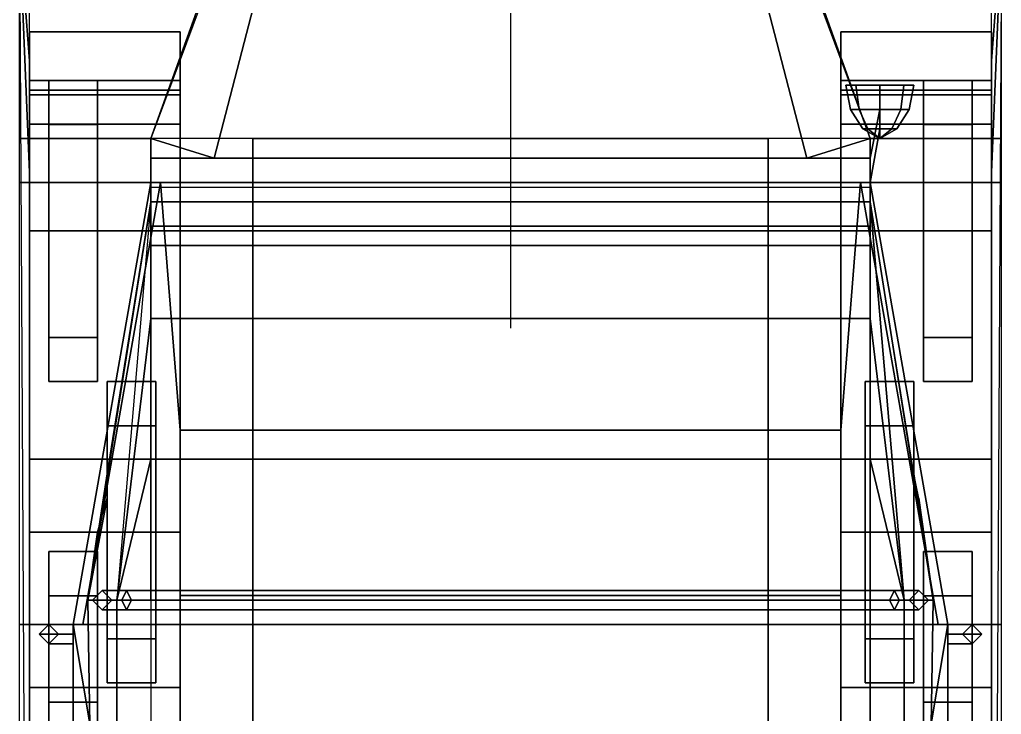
# Model space of a CAD drawing. Header units: millimetres. Extents: x -1 to 3, y -3 to 11.3.
# Drawn here: x -1.01 to 1.01, y -0.155 to 1.275 of the extents above; entities that cross this region are included whole.
import ezdxf

# ---------------------------------------------------------------- set-up
doc = ezdxf.new("R2010")
doc.units = ezdxf.units.MM
for name, color, linetype in [('drawing', 9, 'Continuous'), ('mudguards', 6, 'Continuous'), ('mudguards2', 6, 'Continuous'), ('tent', 3, 'Continuous'), ('tracks', 3, 'Continuous'), ('wheels', 2, 'Continuous'), ('wheels_inner', 2, 'Continuous')]:
    doc.layers.add(name, color=color, linetype=linetype)

msp = doc.modelspace()

# ---------------------------------------------------------------- linework, layer by layer
for points in [[(-0.38, 2.03, 0.71), (-0.74, 1.03, 0.34), (-0.74, 1.03, 1.38), (-0.38, 2.03, 1.38)], [(0.38, 2.03, 0.71), (0.74, 1.03, 0.34), (-0.74, 1.03, 0.34), (-0.38, 2.03, 0.71)], [(-0.38, 2.03, 1.38), (-0.74, 1.03, 1.38), (-0.61, 0.99, 1.5), (-0.34, 2.03, 1.44)], [(-0.34, 2.03, 1.44), (-0.61, 0.99, 1.5), (0.61, 0.99, 1.5), (0.34, 2.03, 1.44)], [(0.61, 0.99, 1.5), (0.74, 1.03, 1.38), (0.38, 2.03, 1.38), (0.34, 2.03, 1.44)], [(0.74, 1.03, 1.38), (0.74, 1.03, 0.34), (0.38, 2.03, 0.71), (0.38, 2.03, 1.38)], [(0.6994, 1.09, 1.82), (0.69, 1.14, 1.82), (0.7105, 1.14, 1.7705), (0.7171, 1.09, 1.7771)], [(0.7171, 1.09, 1.8629), (0.7105, 1.14, 1.8695), (0.69, 1.14, 1.82), (0.6994, 1.09, 1.82)], [(0.7105, 1.14, 1.7705), (0.69, 1.14, 1.82), (0.7105, 1.14, 1.8695), (0.76, 1.14, 1.89)], [(0.7171, 1.09, 1.7771), (0.7105, 1.14, 1.7705), (0.76, 1.14, 1.75), (0.76, 1.09, 1.7594)], [(0.76, 1.09, 1.8806), (0.76, 1.14, 1.89), (0.7105, 1.14, 1.8695), (0.7171, 1.09, 1.8629)], [(0.76, 1.14, 1.75), (0.7105, 1.14, 1.7705), (0.76, 1.14, 1.89), (0.8095, 1.14, 1.8695)], [(0.76, 1.09, 1.7594), (0.76, 1.14, 1.75), (0.8095, 1.14, 1.7705), (0.8029, 1.09, 1.7771)], [(0.8029, 1.09, 1.8629), (0.8095, 1.14, 1.8695), (0.76, 1.14, 1.89), (0.76, 1.09, 1.8806)], [(0.8095, 1.14, 1.7705), (0.76, 1.14, 1.75), (0.8095, 1.14, 1.8695), (0.83, 1.14, 1.82)], [(0.8029, 1.09, 1.7771), (0.8095, 1.14, 1.7705), (0.83, 1.14, 1.82), (0.8206, 1.09, 1.82)], [(0.8206, 1.09, 1.82), (0.83, 1.14, 1.82), (0.8095, 1.14, 1.8695), (0.8029, 1.09, 1.8629)], [(0.725, 1.05, 1.82), (0.6994, 1.09, 1.82), (0.7171, 1.09, 1.7771), (0.7353, 1.05, 1.7953)], [(0.7353, 1.05, 1.8447), (0.7171, 1.09, 1.8629), (0.6994, 1.09, 1.82), (0.725, 1.05, 1.82)], [(0.7353, 1.05, 1.7953), (0.7171, 1.09, 1.7771), (0.76, 1.09, 1.7594), (0.76, 1.05, 1.785)], [(0.76, 1.05, 1.855), (0.76, 1.09, 1.8806), (0.7171, 1.09, 1.8629), (0.7353, 1.05, 1.8447)], [(0.74, 0.99, 1.5), (0.74, 0.94, 1.7), (0.76, 1.05, 1.79), (0.76, 1.09, 1.76)], [(0.76, 1.09, 1.76), (0.76, 1.05, 1.79), (0.74, 0.94, 1.7), (0.74, 0.99, 1.5)], [(0.76, 1.05, 1.785), (0.76, 1.09, 1.7594), (0.8029, 1.09, 1.7771), (0.7847, 1.05, 1.7953)], [(0.7847, 1.05, 1.8447), (0.8029, 1.09, 1.8629), (0.76, 1.09, 1.8806), (0.76, 1.05, 1.855)], [(0.7847, 1.05, 1.7953), (0.8029, 1.09, 1.7771), (0.8206, 1.09, 1.82), (0.795, 1.05, 1.82)], [(0.795, 1.05, 1.82), (0.8206, 1.09, 1.82), (0.8029, 1.09, 1.8629), (0.7847, 1.05, 1.8447)], [(0.76, 1.03, 1.82), (0.725, 1.05, 1.82), (0.7353, 1.05, 1.7953), (0.76, 1.03, 1.82)], [(0.76, 1.03, 1.82), (0.7353, 1.05, 1.8447), (0.725, 1.05, 1.82), (0.76, 1.03, 1.82)], [(0.76, 1.03, 1.82), (0.7353, 1.05, 1.7953), (0.76, 1.05, 1.785), (0.76, 1.03, 1.82)], [(0.76, 1.03, 1.82), (0.76, 1.05, 1.855), (0.7353, 1.05, 1.8447), (0.76, 1.03, 1.82)], [(0.76, 1.03, 1.82), (0.76, 1.05, 1.785), (0.7847, 1.05, 1.7953), (0.76, 1.03, 1.82)], [(0.76, 1.03, 1.82), (0.7847, 1.05, 1.7953), (0.795, 1.05, 1.82), (0.76, 1.03, 1.82)], [(0.76, 1.03, 1.82), (0.795, 1.05, 1.82), (0.7847, 1.05, 1.8447), (0.76, 1.03, 1.82)], [(0.76, 1.03, 1.82), (0.7847, 1.05, 1.8447), (0.76, 1.05, 1.855), (0.76, 1.03, 1.82)], [(-0.74, 1.03, 1.38), (-0.74, 0.99, 1.5), (-0.74, 0.99, 1.5), (-0.61, 0.99, 1.5)], [(-0.74, 1.03, 1.38), (-0.74, 0.94, 0.78), (-0.74, 0.94, 0.78), (-0.74, 0.99, 1.5)], [(-0.74, 1.03, 0.78), (-0.74, 0.94, 0.78), (-0.74, 0.94, 0.78), (-0.74, 1.03, 1.38)], [(-0.53, 1.03, 0.34), (-0.53, -2.43, 0.34), (-0.53, -2.65, 0.78), (-0.53, 1.03, 0.78)], [(0.53, 1.03, 0.34), (0.53, -2.43, 0.34), (-0.53, -2.43, 0.34), (-0.53, 1.03, 0.34)], [(0.53, -2.65, 0.78), (0.53, -2.43, 0.34), (0.53, 1.03, 0.34), (0.53, 1.03, 0.78)], [(0.74, 1.03, 1.38), (0.61, 0.99, 1.5), (0.61, 0.99, 1.5), (0.74, 0.99, 1.5)], [(0.74, 1.03, 1.38), (0.74, 0.99, 1.5), (0.74, 0.99, 1.5), (0.74, 0.94, 0.78)], [(0.74, 1.03, 0.78), (0.74, 1.03, 1.38), (0.74, 1.03, 1.38), (0.74, 0.94, 0.78)], [(-0.74, 0.99, 1.5), (-0.74, 0.94, 1.7), (0.74, 0.94, 1.7), (0.74, 0.99, 1.5)], [(-0.74, 0.99, 1.5), (-0.74, 0.94, 0.78), (-0.74, 0.94, 0.78), (-0.74, 0.94, 1.7)], [(0.74, 0.99, 1.5), (0.74, 0.94, 1.7), (0.74, 0.94, 1.7), (0.74, 0.94, 0.78)], [(-0.74, 0.94, 0.78), (-0.9, 0.03, 0.78), (-0.9, 0.03, 1.7), (-0.74, 0.94, 1.7)], [(-0.72, 0.94, 1.7), (-0.74, 0.94, 1.7), (-0.9, 0.03, 1.7), (-0.88, 0.03, 1.7)], [(-0.72, 0.94, 1), (-0.88, 0.03, 1), (-0.68, 0.03, 1), (-0.68, 0.43, 1)], [(-0.72, 0.94, 1), (-0.72, 0.94, 1.7), (-0.88, 0.03, 1.7), (-0.88, 0.03, 1)], [(-0.74, 0.94, 1.7), (-0.74, 0.85, 2.06), (0.74, 0.85, 2.06), (0.74, 0.94, 1.7)], [(-0.74, 0.94, 1.7), (-0.74, 0.93, 1.7), (-0.74, 0.84, 2.06), (-0.74, 0.85, 2.06)], [(-0.74, 0.84, 2.06), (-0.74, 0.93, 1.7), (0.74, 0.93, 1.7), (0.74, 0.84, 2.06)], [(0.72, 0.94, 1), (-0.72, 0.94, 1), (-0.68, 0.43, 1), (0.68, 0.43, 1)], [(0.72, 0.94, 1.7), (-0.72, 0.94, 1.7), (-0.72, 0.94, 1), (0.72, 0.94, 1)], [(0.68, 0.43, 1), (0.68, 0.03, 1), (0.88, 0.03, 1), (0.72, 0.94, 1)], [(0.74, 0.94, 1.7), (0.72, 0.94, 1.7), (0.88, 0.03, 1.7), (0.9, 0.03, 1.7)], [(0.72, 0.94, 1.7), (0.72, 0.94, 1), (0.88, 0.03, 1), (0.88, 0.03, 1.7)], [(0.9, 0.03, 1.7), (0.9, 0.03, 0.78), (0.74, 0.94, 0.78), (0.74, 0.94, 1.7)], [(0.74, 0.85, 2.06), (0.74, 0.84, 2.06), (0.74, 0.93, 1.7), (0.74, 0.94, 1.7)], [(-0.74, 0.85, 2.06), (-0.74, 0.84, 2.06), (0.74, 0.84, 2.06), (0.74, 0.85, 2.06)], [(0.68, 0.43, 1.34), (-0.68, 0.43, 1.34), (-0.68, 0.09, 1.34), (0.68, 0.09, 1.34)], [(0.68, 0.43, 1), (-0.68, 0.43, 1), (-0.68, 0.43, 1.34), (0.68, 0.43, 1.34)], [(-0.68, 0.43, 1.34), (-0.68, 0.43, 1), (-0.68, 0.03, 1), (-0.68, 0.09, 1.34)], [(0.68, 0.43, 1), (0.68, 0.43, 1.34), (0.68, 0.09, 1.34), (0.68, 0.03, 1)], [(-0.84, 0.1, 1.7), (-0.86, 0.08, 1.7), (-0.86, 0.08, 2.11), (-0.84, 0.1, 2.11)], [(-0.84, 0.1, 2.11), (-0.86, 0.08, 2.11), (-0.8, 0.08, 2.2), (-0.79, 0.1, 2.18)], [(-0.82, 0.08, 1.7), (-0.84, 0.1, 1.7), (-0.84, 0.1, 2.11), (-0.82, 0.08, 2.11)], [(-0.82, 0.08, 2.11), (-0.84, 0.1, 2.11), (-0.79, 0.1, 2.18), (-0.78, 0.08, 2.16)], [(-0.79, 0.1, 2.18), (-0.8, 0.08, 2.2), (-0.73, 0.08, 2.23), (-0.73, 0.1, 2.21)], [(-0.78, 0.08, 2.16), (-0.79, 0.1, 2.18), (-0.73, 0.1, 2.21), (-0.73, 0.08, 2.19)], [(-0.73, 0.08, 2.19), (-0.73, 0.1, 2.21), (0.73, 0.1, 2.21), (0.73, 0.08, 2.19)], [(-0.73, 0.1, 2.21), (-0.73, 0.08, 2.23), (0.73, 0.08, 2.23), (0.73, 0.1, 2.21)], [(0.68, 0.09, 1.34), (-0.68, 0.09, 1.34), (-0.68, 0.09, 1.7), (0.68, 0.09, 1.7)], [(0.68, 0.09, 1.7), (-0.68, 0.09, 1.7), (-0.68, 0.03, 1.7), (0.68, 0.03, 1.7)], [(-0.68, 0.09, 1.7), (-0.68, 0.09, 1.34), (-0.68, 0.03, 1), (-0.68, 0.03, 1.7)], [(0.68, 0.09, 1.34), (0.68, 0.09, 1.7), (0.68, 0.03, 1.7), (0.68, 0.03, 1)], [(0.79, 0.1, 2.18), (0.78, 0.08, 2.16), (0.73, 0.08, 2.19), (0.73, 0.1, 2.21)], [(0.8, 0.08, 2.2), (0.79, 0.1, 2.18), (0.73, 0.1, 2.21), (0.73, 0.08, 2.23)], [(0.84, 0.1, 2.11), (0.82, 0.08, 2.11), (0.78, 0.08, 2.16), (0.79, 0.1, 2.18)], [(0.86, 0.08, 2.11), (0.84, 0.1, 2.11), (0.79, 0.1, 2.18), (0.8, 0.08, 2.2)], [(0.84, 0.1, 1.7), (0.82, 0.08, 1.7), (0.82, 0.08, 2.11), (0.84, 0.1, 2.11)], [(0.86, 0.08, 1.7), (0.84, 0.1, 1.7), (0.84, 0.1, 2.11), (0.86, 0.08, 2.11)], [(-0.86, 0.08, 1.7), (-0.84, 0.06, 1.7), (-0.84, 0.06, 2.11), (-0.86, 0.08, 2.11)], [(-0.86, 0.08, 2.11), (-0.84, 0.06, 2.11), (-0.79, 0.06, 2.18), (-0.8, 0.08, 2.2)], [(-0.84, 0.06, 1.7), (-0.82, 0.08, 1.7), (-0.82, 0.08, 2.11), (-0.84, 0.06, 2.11)], [(-0.84, 0.06, 2.11), (-0.82, 0.08, 2.11), (-0.78, 0.08, 2.16), (-0.79, 0.06, 2.18)], [(-0.8, 0.08, 2.2), (-0.79, 0.06, 2.18), (-0.73, 0.06, 2.21), (-0.73, 0.08, 2.23)], [(-0.79, 0.06, 2.18), (-0.78, 0.08, 2.16), (-0.73, 0.08, 2.19), (-0.73, 0.06, 2.21)], [(-0.73, 0.06, 2.21), (-0.73, 0.08, 2.19), (0.73, 0.08, 2.19), (0.73, 0.06, 2.21)], [(-0.73, 0.08, 2.23), (-0.73, 0.06, 2.21), (0.73, 0.06, 2.21), (0.73, 0.08, 2.23)], [(0.78, 0.08, 2.16), (0.79, 0.06, 2.18), (0.73, 0.06, 2.21), (0.73, 0.08, 2.19)], [(0.79, 0.06, 2.18), (0.8, 0.08, 2.2), (0.73, 0.08, 2.23), (0.73, 0.06, 2.21)], [(0.82, 0.08, 2.11), (0.84, 0.06, 2.11), (0.79, 0.06, 2.18), (0.78, 0.08, 2.16)], [(0.84, 0.06, 2.11), (0.86, 0.08, 2.11), (0.8, 0.08, 2.2), (0.79, 0.06, 2.18)], [(0.82, 0.08, 1.7), (0.84, 0.06, 1.7), (0.84, 0.06, 2.11), (0.82, 0.08, 2.11)], [(0.84, 0.06, 1.7), (0.86, 0.08, 1.7), (0.86, 0.08, 2.11), (0.84, 0.06, 2.11)], [(-0.95, 0.03, 1.16), (-0.97, 0.01, 1.14), (-0.97, 0.01, 1.46), (-0.95, 0.03, 1.44)], [(-0.97, 0.01, 1.14), (-0.95, 0.03, 1.16), (-0.9, 0.03, 1.16), (-0.9, 0.01, 1.14)], [(-0.95, 0.03, 1.44), (-0.97, 0.01, 1.46), (-0.9, 0.01, 1.46), (-0.9, 0.03, 1.44)], [(-0.93, 0.01, 1.18), (-0.95, 0.03, 1.16), (-0.95, 0.03, 1.44), (-0.93, 0.01, 1.42)], [(-0.95, 0.03, 1.16), (-0.93, 0.01, 1.18), (-0.9, 0.01, 1.18), (-0.9, 0.03, 1.16)], [(-0.93, 0.01, 1.42), (-0.95, 0.03, 1.44), (-0.9, 0.03, 1.44), (-0.9, 0.01, 1.42)], [(-0.9, 0.03, 0.78), (-0.9, -2.65, 0.78), (-0.9, -2.65, 1.7), (-0.9, 0.03, 1.7)], [(-0.7, -1.16, 1.7), (-0.9, 0.03, 1.7), (-0.9, -2.65, 1.7), (-0.7, -2.72, 1.7)], [(0.9, 0.03, 1.7), (-0.9, 0.03, 1.7), (-0.7, -1.16, 1.7), (0.7, -1.16, 1.7)], [(-0.68, 0.03, 1.7), (-0.68, 0.03, 1), (-0.88, 0.03, 1), (-0.88, 0.03, 1.7)], [(0.68, 0.03, 1), (0.68, 0.03, 1.7), (0.88, 0.03, 1.7), (0.88, 0.03, 1)], [(0.9, 0.03, 1.7), (0.7, -1.16, 1.7), (0.7, -2.72, 1.7), (0.9, -2.65, 1.7)], [(0.9, -2.65, 1.7), (0.9, -2.65, 0.78), (0.9, 0.03, 0.78), (0.9, 0.03, 1.7)], [(0.93, 0.01, 1.18), (0.95, 0.03, 1.16), (0.9, 0.03, 1.16), (0.9, 0.01, 1.18)], [(0.95, 0.03, 1.16), (0.97, 0.01, 1.14), (0.9, 0.01, 1.14), (0.9, 0.03, 1.16)], [(0.95, 0.03, 1.44), (0.93, 0.01, 1.42), (0.9, 0.01, 1.42), (0.9, 0.03, 1.44)], [(0.97, 0.01, 1.46), (0.95, 0.03, 1.44), (0.9, 0.03, 1.44), (0.9, 0.01, 1.46)], [(0.95, 0.03, 1.16), (0.93, 0.01, 1.18), (0.93, 0.01, 1.42), (0.95, 0.03, 1.44)], [(0.97, 0.01, 1.14), (0.95, 0.03, 1.16), (0.95, 0.03, 1.44), (0.97, 0.01, 1.46)], [(-0.97, 0.01, 1.14), (-0.95, -0.01, 1.16), (-0.95, -0.01, 1.44), (-0.97, 0.01, 1.46)], [(-0.95, -0.01, 1.16), (-0.97, 0.01, 1.14), (-0.9, 0.01, 1.14), (-0.9, -0.01, 1.16)], [(-0.97, 0.01, 1.46), (-0.95, -0.01, 1.44), (-0.9, -0.01, 1.44), (-0.9, 0.01, 1.46)], [(-0.95, -0.01, 1.16), (-0.93, 0.01, 1.18), (-0.93, 0.01, 1.42), (-0.95, -0.01, 1.44)], [(-0.93, 0.01, 1.18), (-0.95, -0.01, 1.16), (-0.9, -0.01, 1.16), (-0.9, 0.01, 1.18)], [(-0.95, -0.01, 1.44), (-0.93, 0.01, 1.42), (-0.9, 0.01, 1.42), (-0.9, -0.01, 1.44)], [(0.95, -0.01, 1.16), (0.93, 0.01, 1.18), (0.9, 0.01, 1.18), (0.9, -0.01, 1.16)], [(0.97, 0.01, 1.14), (0.95, -0.01, 1.16), (0.9, -0.01, 1.16), (0.9, 0.01, 1.14)], [(0.93, 0.01, 1.42), (0.95, -0.01, 1.44), (0.9, -0.01, 1.44), (0.9, 0.01, 1.42)], [(0.95, -0.01, 1.44), (0.97, 0.01, 1.46), (0.9, 0.01, 1.46), (0.9, -0.01, 1.44)], [(0.93, 0.01, 1.18), (0.95, -0.01, 1.16), (0.95, -0.01, 1.44), (0.93, 0.01, 1.42)], [(0.95, -0.01, 1.16), (0.97, 0.01, 1.14), (0.97, 0.01, 1.46), (0.95, -0.01, 1.44)]]:
    msp.add_3dface(points)
at = {"layer": 'drawing', "extrusion": (-1, 0, 0)}
msp.add_line((0, 2.31, -4.9), (0, 0.64, -4.9), dxfattribs=at)
at = {"layer": 'mudguards'}
for points in [[(1.01, 1.46, 1), (0.58, 1.46, 1), (0.74, 1.03, 1), (1.01, 1.03, 1)], [(0.99, 0.96, 0.91), (1.01, 1.46, 1), (0.99, -2.31, 1), (0.99, -2.31, 0.91)], [(0.99, 1.19, 0.78), (1.01, 1.46, 1), (1.01, 1.46, 1), (0.99, 0.96, 0.91)], [(0.99, 1.3, 0.62), (1.01, 1.46, 1), (1.01, 1.46, 1), (0.99, 1.19, 0.78)], [(1.01, 1.03, 1), (0.74, 1.03, 1), (0.74, 0.94, 1), (1.01, 0.94, 1)], [(1.01, 0.94, 1), (0.74, 0.94, 1), (0.9, 0.03, 1), (1.01, 0.03, 1)], [(1.01, 0.03, 1), (0.9, 0.03, 1), (0.9, -2.31, 1), (1.01, -2.31, 1)]]:
    msp.add_3dface(points, dxfattribs=at)
at = {"layer": 'mudguards2'}
for points in [[(-0.99, 0.96, 0.91), (-1.01, 1.46, 1), (-0.99, -2.31, 1), (-0.99, -2.31, 0.91)], [(-0.99, 1.3, 0.62), (-1.01, 1.46, 1), (-1.01, 1.46, 1), (-0.99, 1.19, 0.78)], [(-0.99, 1.19, 0.78), (-1.01, 1.46, 1), (-1.01, 1.46, 1), (-0.99, 0.96, 0.91)], [(-1.01, 1.46, 1), (-0.58, 1.46, 1), (-0.74, 1.03, 1), (-1.01, 1.03, 1)], [(-1.01, 1.03, 1), (-0.74, 1.03, 1), (-0.74, 0.94, 1), (-1.01, 0.94, 1)], [(-1.01, 0.94, 1), (-0.74, 0.94, 1), (-0.9, 0.03, 1), (-1.01, 0.03, 1)], [(-1.01, 0.03, 1), (-0.9, 0.03, 1), (-0.9, -2.31, 1), (-1.01, -2.31, 1)]]:
    msp.add_3dface(points, dxfattribs=at)
at = {"layer": 'tent'}
for points in [[(-0.74, 0.9, 2.06), (-0.87, 0.08, 2.11), (-0.87, 0.08, 2.11), (-0.83, 0.34, 2.05)], [(-0.74, 0.9, 2.1), (-0.81, 0.08, 2.2), (-0.87, 0.08, 2.11), (-0.74, 0.9, 2.06)], [(-0.74, 0.9, 2.1), (-0.74, 0.9, 2.1), (-0.81, 0.08, 2.2), (-0.74, 0.66, 2.16)], [(-0.74, 0.9, 2.1), (-0.74, 0.81, 2.16), (0.74, 0.81, 2.16), (0.74, 0.9, 2.1)], [(-0.74, 0.9, 2.06), (-0.74, 0.9, 2.1), (0.74, 0.9, 2.1), (0.74, 0.9, 2.06)], [(-0.74, 0.9, 2.1), (-0.74, 0.9, 2.1), (-0.74, 0.66, 2.16), (-0.74, 0.81, 2.16)], [(0.74, 0.9, 2.06), (0.87, 0.08, 2.11), (0.87, 0.08, 2.11), (0.83, 0.34, 2.05)], [(0.74, 0.9, 2.1), (0.81, 0.08, 2.2), (0.87, 0.08, 2.11), (0.74, 0.9, 2.06)], [(0.74, 0.81, 2.16), (0.74, 0.66, 2.16), (0.74, 0.66, 2.16), (0.74, 0.9, 2.1)], [(0.74, 0.66, 2.16), (0.81, 0.08, 2.2), (0.81, 0.08, 2.2), (0.74, 0.9, 2.1)], [(-0.74, 0.81, 2.16), (-0.74, 0.66, 2.16), (0.74, 0.66, 2.16), (0.74, 0.81, 2.16)], [(-0.74, 0.66, 2.16), (-0.74, 0.66, 2.16), (-0.81, 0.08, 2.2), (-0.74, 0.37, 2.22)], [(-0.74, 0.66, 2.16), (-0.74, 0.37, 2.22), (0.74, 0.37, 2.22), (0.74, 0.66, 2.16)], [(0.74, 0.37, 2.22), (0.81, 0.08, 2.2), (0.81, 0.08, 2.2), (0.74, 0.66, 2.16)], [(-0.74, 0.37, 2.22), (-0.74, 0.37, 2.22), (-0.81, 0.08, 2.2), (-0.74, 0.08, 2.23)], [(-0.74, 0.37, 2.22), (-0.74, 0.08, 2.23), (0.74, 0.08, 2.23), (0.74, 0.37, 2.22)], [(0.74, 0.08, 2.23), (0.81, 0.08, 2.2), (0.81, 0.08, 2.2), (0.74, 0.37, 2.22)], [(-0.83, 0.34, 2.05), (-0.87, 0.08, 2.11), (-0.87, 0.08, 2.11), (-0.83, 0.29, 2)], [(0.83, 0.34, 2.05), (0.87, 0.08, 2.11), (0.87, 0.08, 2.11), (0.84, 0.29, 2)], [(-0.83, 0.29, 2), (-0.87, 0.08, 2.11), (-0.87, 0.08, 1.7), (-0.85, 0.22, 1.7)], [(0.84, 0.29, 2), (0.87, 0.08, 2.11), (0.87, 0.08, 1.7), (0.85, 0.22, 1.7)], [(-0.87, 0.08, 2.11), (-0.86, -0.52, 2.09), (-0.86, -0.52, 1.7), (-0.87, 0.08, 1.7)], [(-0.81, 0.08, 2.2), (-0.81, -0.52, 2.17), (-0.86, -0.52, 2.09), (-0.87, 0.08, 2.11)], [(-0.74, 0.08, 2.23), (-0.74, -0.52, 2.19), (-0.81, -0.52, 2.17), (-0.81, 0.08, 2.2)], [(-0.74, 0.08, 2.23), (-0.74, -0.52, 2.19), (0.74, -0.52, 2.19), (0.74, 0.08, 2.23)], [(0.74, 0.08, 2.23), (0.74, -0.52, 2.19), (0.81, -0.52, 2.17), (0.81, 0.08, 2.2)], [(0.81, 0.08, 2.2), (0.81, -0.52, 2.17), (0.86, -0.52, 2.09), (0.87, 0.08, 2.11)], [(0.87, 0.08, 2.11), (0.86, -0.52, 2.09), (0.86, -0.52, 1.7), (0.87, 0.08, 1.7)]]:
    msp.add_3dface(points, dxfattribs=at)
at = {"layer": 'tracks'}
for points in [[(-0.68, 1.12, 0.76), (-0.68, 1.25, 0.48), (-0.99, 1.25, 0.48), (-0.99, 1.12, 0.76)], [(-0.99, 1.12, 0.76), (-0.99, 1.25, 0.48), (-0.99, 1.15, 0.48), (-0.99, 1.06, 0.7)], [(-0.99, 1.25, 0.48), (-0.99, 1.13, 0.2), (-0.99, 1.06, 0.26), (-0.99, 1.15, 0.48)], [(-0.68, 1.25, 0.48), (-0.68, 1.13, 0.2), (-0.99, 1.13, 0.2), (-0.99, 1.25, 0.48)], [(-0.68, 1.15, 0.48), (-0.68, 1.25, 0.48), (-0.68, 1.12, 0.76), (-0.68, 1.06, 0.7)], [(-0.68, 1.06, 0.26), (-0.68, 1.13, 0.2), (-0.68, 1.25, 0.48), (-0.68, 1.15, 0.48)], [(0.68, 1.25, 0.48), (0.68, 1.13, 0.2), (0.68, 1.06, 0.26), (0.68, 1.15, 0.48)], [(0.99, 1.25, 0.48), (0.99, 1.13, 0.2), (0.68, 1.13, 0.2), (0.68, 1.25, 0.48)], [(0.99, 1.12, 0.76), (0.99, 1.25, 0.48), (0.68, 1.25, 0.48), (0.68, 1.12, 0.76)], [(0.68, 1.12, 0.76), (0.68, 1.25, 0.48), (0.68, 1.15, 0.48), (0.68, 1.06, 0.7)], [(0.99, 1.06, 0.26), (0.99, 1.13, 0.2), (0.99, 1.25, 0.48), (0.99, 1.15, 0.48)], [(0.99, 1.15, 0.48), (0.99, 1.25, 0.48), (0.99, 1.12, 0.76), (0.99, 1.06, 0.7)], [(-0.99, 1.06, 0.7), (-0.99, 1.15, 0.48), (-0.68, 1.15, 0.48), (-0.68, 1.06, 0.7)], [(-0.99, 1.15, 0.48), (-0.99, 1.06, 0.26), (-0.68, 1.06, 0.26), (-0.68, 1.15, 0.48)], [(0.68, 1.15, 0.48), (0.68, 1.06, 0.26), (0.99, 1.06, 0.26), (0.99, 1.15, 0.48)], [(0.68, 1.06, 0.7), (0.68, 1.15, 0.48), (0.99, 1.15, 0.48), (0.99, 1.06, 0.7)], [(-0.68, 1.13, 0.2), (-0.68, 0.84, 0.08), (-0.99, 0.84, 0.08), (-0.99, 1.13, 0.2)], [(-0.99, 1.13, 0.2), (-0.99, 0.84, 0.08), (-0.99, 0.84, 0.16), (-0.99, 1.06, 0.26)], [(-0.68, 0.84, 0.88), (-0.68, 1.12, 0.76), (-0.99, 1.12, 0.76), (-0.99, 0.84, 0.88)], [(-0.99, 0.84, 0.88), (-0.99, 1.12, 0.76), (-0.99, 1.06, 0.7), (-0.99, 0.84, 0.79)], [(-0.68, 0.84, 0.16), (-0.68, 0.84, 0.08), (-0.68, 1.13, 0.2), (-0.68, 1.06, 0.26)], [(-0.68, 1.06, 0.7), (-0.68, 1.12, 0.76), (-0.68, 0.84, 0.88), (-0.68, 0.84, 0.79)], [(0.68, 1.13, 0.2), (0.68, 0.84, 0.08), (0.68, 0.84, 0.16), (0.68, 1.06, 0.26)], [(0.99, 1.13, 0.2), (0.99, 0.84, 0.08), (0.68, 0.84, 0.08), (0.68, 1.13, 0.2)], [(0.68, 0.84, 0.88), (0.68, 1.12, 0.76), (0.68, 1.06, 0.7), (0.68, 0.84, 0.79)], [(0.99, 0.84, 0.88), (0.99, 1.12, 0.76), (0.68, 1.12, 0.76), (0.68, 0.84, 0.88)], [(0.99, 0.84, 0.16), (0.99, 0.84, 0.08), (0.99, 1.13, 0.2), (0.99, 1.06, 0.26)], [(0.99, 1.06, 0.7), (0.99, 1.12, 0.76), (0.99, 0.84, 0.88), (0.99, 0.84, 0.79)], [(-0.99, 1.06, 0.26), (-0.99, 0.84, 0.16), (-0.68, 0.84, 0.16), (-0.68, 1.06, 0.26)], [(-0.99, 0.84, 0.79), (-0.99, 1.06, 0.7), (-0.68, 1.06, 0.7), (-0.68, 0.84, 0.79)], [(0.68, 1.06, 0.26), (0.68, 0.84, 0.16), (0.99, 0.84, 0.16), (0.99, 1.06, 0.26)], [(0.68, 0.84, 0.79), (0.68, 1.06, 0.7), (0.99, 1.06, 0.7), (0.99, 0.84, 0.79)], [(-0.68, 0.84, 0.08), (-0.68, 0.22), (-0.99, 0.22), (-0.99, 0.84, 0.08)], [(-0.99, 0.84, 0.08), (-0.99, 0.22), (-0.99, 0.22, 0.08), (-0.99, 0.84, 0.16)], [(-0.99, 0.84, 0.16), (-0.99, 0.22, 0.08), (-0.68, 0.22, 0.08), (-0.68, 0.84, 0.16)], [(-0.68, 0.37, 0.8), (-0.68, 0.84, 0.88), (-0.99, 0.84, 0.88), (-0.99, 0.37, 0.8)], [(-0.99, 0.37, 0.8), (-0.99, 0.84, 0.88), (-0.99, 0.84, 0.79), (-0.99, 0.37, 0.71)], [(-0.99, 0.37, 0.71), (-0.99, 0.84, 0.79), (-0.68, 0.84, 0.79), (-0.68, 0.37, 0.71)], [(-0.68, 0.22, 0.08), (-0.68, 0.22), (-0.68, 0.84, 0.08), (-0.68, 0.84, 0.16)], [(-0.68, 0.84, 0.79), (-0.68, 0.84, 0.88), (-0.68, 0.37, 0.8), (-0.68, 0.37, 0.71)], [(0.99, 0.84, 0.08), (0.99, 0.22), (0.68, 0.22), (0.68, 0.84, 0.08)], [(0.68, 0.84, 0.08), (0.68, 0.22), (0.68, 0.22, 0.08), (0.68, 0.84, 0.16)], [(0.68, 0.84, 0.16), (0.68, 0.22, 0.08), (0.99, 0.22, 0.08), (0.99, 0.84, 0.16)], [(0.68, 0.37, 0.71), (0.68, 0.84, 0.79), (0.99, 0.84, 0.79), (0.99, 0.37, 0.71)], [(0.68, 0.37, 0.8), (0.68, 0.84, 0.88), (0.68, 0.84, 0.79), (0.68, 0.37, 0.71)], [(0.99, 0.37, 0.8), (0.99, 0.84, 0.88), (0.68, 0.84, 0.88), (0.68, 0.37, 0.8)], [(0.99, 0.22, 0.08), (0.99, 0.22), (0.99, 0.84, 0.08), (0.99, 0.84, 0.16)], [(0.99, 0.84, 0.79), (0.99, 0.84, 0.88), (0.99, 0.37, 0.8), (0.99, 0.37, 0.71)], [(-0.68, -0.1, 0.79), (-0.68, 0.37, 0.8), (-0.99, 0.37, 0.8), (-0.99, -0.1, 0.79)], [(-0.99, -0.1, 0.79), (-0.99, 0.37, 0.8), (-0.99, 0.37, 0.71), (-0.99, -0.1, 0.7)], [(-0.99, -0.1, 0.7), (-0.99, 0.37, 0.71), (-0.68, 0.37, 0.71), (-0.68, -0.1, 0.7)], [(-0.68, 0.37, 0.71), (-0.68, 0.37, 0.8), (-0.68, -0.1, 0.79), (-0.68, -0.1, 0.7)], [(0.99, -0.1, 0.79), (0.99, 0.37, 0.8), (0.68, 0.37, 0.8), (0.68, -0.1, 0.79)], [(0.68, -0.1, 0.79), (0.68, 0.37, 0.8), (0.68, 0.37, 0.71), (0.68, -0.1, 0.7)], [(0.68, -0.1, 0.7), (0.68, 0.37, 0.71), (0.99, 0.37, 0.71), (0.99, -0.1, 0.7)], [(0.99, 0.37, 0.71), (0.99, 0.37, 0.8), (0.99, -0.1, 0.79), (0.99, -0.1, 0.7)], [(-0.68, 0.22), (-0.68, -1.58), (-0.99, -1.58), (-0.99, 0.22)], [(-0.99, 0.22, 0.08), (-0.99, -1.58, 0.08), (-0.68, -1.58, 0.08), (-0.68, 0.22, 0.08)], [(-0.99, 0.22), (-0.99, -1.58), (-0.99, -1.58, 0.08), (-0.99, 0.22, 0.08)], [(-0.68, -1.58, 0.08), (-0.68, -1.58), (-0.68, 0.22), (-0.68, 0.22, 0.08)], [(0.68, 0.22), (0.68, -1.58), (0.68, -1.58, 0.08), (0.68, 0.22, 0.08)], [(0.99, 0.22), (0.99, -1.58), (0.68, -1.58), (0.68, 0.22)], [(0.68, 0.22, 0.08), (0.68, -1.58, 0.08), (0.99, -1.58, 0.08), (0.99, 0.22, 0.08)], [(0.99, -1.58, 0.08), (0.99, -1.58), (0.99, 0.22), (0.99, 0.22, 0.08)], [(-0.68, -0.85, 0.79), (-0.68, -0.1, 0.79), (-0.99, -0.1, 0.79), (-0.99, -0.85, 0.79)], [(-0.99, -0.85, 0.79), (-0.99, -0.1, 0.79), (-0.99, -0.1, 0.7), (-0.99, -0.85, 0.7)], [(-0.99, -0.85, 0.7), (-0.99, -0.1, 0.7), (-0.68, -0.1, 0.7), (-0.68, -0.85, 0.7)], [(-0.68, -0.1, 0.7), (-0.68, -0.1, 0.79), (-0.68, -0.85, 0.79), (-0.68, -0.85, 0.7)], [(0.68, -0.85, 0.79), (0.68, -0.1, 0.79), (0.68, -0.1, 0.7), (0.68, -0.85, 0.7)], [(0.99, -0.85, 0.79), (0.99, -0.1, 0.79), (0.68, -0.1, 0.79), (0.68, -0.85, 0.79)], [(0.68, -0.85, 0.7), (0.68, -0.1, 0.7), (0.99, -0.1, 0.7), (0.99, -0.85, 0.7)], [(0.99, -0.1, 0.7), (0.99, -0.1, 0.79), (0.99, -0.85, 0.79), (0.99, -0.85, 0.7)]]:
    msp.add_3dface(points, dxfattribs=at)
at = {"layer": 'wheels'}
for points in [[(-0.95, 1.0592, 0.2608), (-0.95, 0.84, 0.17), (-0.95, 0.6208, 0.2608), (-0.95, 1.15, 0.48)], [(-0.95, 1.15, 0.48), (-0.95, 0.6208, 0.2608), (-0.95, 0.53, 0.48), (-0.95, 1.0592, 0.6992)], [(-0.85, 1.0592, 0.6992), (-0.85, 1.15, 0.48), (-0.95, 1.15, 0.48), (-0.95, 1.0592, 0.6992)], [(-0.85, 1.15, 0.48), (-0.85, 1.0592, 0.2608), (-0.95, 1.0592, 0.2608), (-0.95, 1.15, 0.48)], [(-0.85, 0.6208, 0.6992), (-0.85, 1.15, 0.48), (-0.85, 1.0592, 0.6992), (-0.85, 0.84, 0.79)], [(-0.85, 0.53, 0.48), (-0.85, 1.0592, 0.2608), (-0.85, 1.15, 0.48), (-0.85, 0.6208, 0.6992)], [(0.85, 1.0592, 0.2608), (0.85, 0.84, 0.17), (0.85, 0.6208, 0.2608), (0.85, 1.15, 0.48)], [(0.95, 1.0592, 0.6992), (0.95, 1.15, 0.48), (0.85, 1.15, 0.48), (0.85, 1.0592, 0.6992)], [(0.85, 1.15, 0.48), (0.85, 0.6208, 0.2608), (0.85, 0.53, 0.48), (0.85, 1.0592, 0.6992)], [(0.95, 1.15, 0.48), (0.95, 1.0592, 0.2608), (0.85, 1.0592, 0.2608), (0.85, 1.15, 0.48)], [(0.95, 0.6208, 0.6992), (0.95, 1.15, 0.48), (0.95, 1.0592, 0.6992), (0.95, 0.84, 0.79)], [(0.95, 0.53, 0.48), (0.95, 1.0592, 0.2608), (0.95, 1.15, 0.48), (0.95, 0.6208, 0.6992)], [(-0.85, 1.0592, 0.2608), (-0.85, 0.84, 0.17), (-0.95, 0.84, 0.17), (-0.95, 1.0592, 0.2608)], [(-0.95, 1.0592, 0.6992), (-0.95, 0.53, 0.48), (-0.95, 0.6208, 0.6992), (-0.95, 0.84, 0.79)], [(-0.85, 0.84, 0.79), (-0.85, 1.0592, 0.6992), (-0.95, 1.0592, 0.6992), (-0.95, 0.84, 0.79)], [(-0.85, 0.6208, 0.2608), (-0.85, 0.84, 0.17), (-0.85, 1.0592, 0.2608), (-0.85, 0.53, 0.48)], [(0.95, 1.0592, 0.2608), (0.95, 0.84, 0.17), (0.85, 0.84, 0.17), (0.85, 1.0592, 0.2608)], [(0.95, 0.84, 0.79), (0.95, 1.0592, 0.6992), (0.85, 1.0592, 0.6992), (0.85, 0.84, 0.79)], [(0.85, 1.0592, 0.6992), (0.85, 0.53, 0.48), (0.85, 0.6208, 0.6992), (0.85, 0.84, 0.79)], [(0.95, 0.6208, 0.2608), (0.95, 0.84, 0.17), (0.95, 1.0592, 0.2608), (0.95, 0.53, 0.48)], [(-0.85, 0.84, 0.17), (-0.85, 0.6208, 0.2608), (-0.95, 0.6208, 0.2608), (-0.95, 0.84, 0.17)], [(-0.85, 0.6208, 0.6992), (-0.85, 0.84, 0.79), (-0.95, 0.84, 0.79), (-0.95, 0.6208, 0.6992)], [(0.95, 0.84, 0.17), (0.95, 0.6208, 0.2608), (0.85, 0.6208, 0.2608), (0.85, 0.84, 0.17)], [(0.95, 0.6208, 0.6992), (0.95, 0.84, 0.79), (0.85, 0.84, 0.79), (0.85, 0.6208, 0.6992)], [(-0.85, 0.53, 0.48), (-0.85, 0.6208, 0.6992), (-0.95, 0.6208, 0.6992), (-0.95, 0.53, 0.48)], [(-0.85, 0.6208, 0.2608), (-0.85, 0.53, 0.48), (-0.95, 0.53, 0.48), (-0.95, 0.6208, 0.2608)], [(0.95, 0.53, 0.48), (0.95, 0.6208, 0.6992), (0.85, 0.6208, 0.6992), (0.85, 0.53, 0.48)], [(0.95, 0.6208, 0.2608), (0.95, 0.53, 0.48), (0.85, 0.53, 0.48), (0.85, 0.6208, 0.2608)], [(-0.85, 0.0892, 0.6092), (-0.85, 0.18, 0.39), (-0.95, 0.18, 0.39), (-0.95, 0.0892, 0.6092)], [(-0.85, 0.18, 0.39), (-0.85, 0.0892, 0.1708), (-0.95, 0.0892, 0.1708), (-0.95, 0.18, 0.39)], [(-0.95, 0.0892, 0.1708), (-0.95, -0.13, 0.08), (-0.95, -0.3492, 0.1708), (-0.95, 0.18, 0.39)], [(-0.95, 0.18, 0.39), (-0.95, -0.3492, 0.1708), (-0.95, -0.44, 0.39), (-0.95, 0.0892, 0.6092)], [(-0.85, -0.3492, 0.6092), (-0.85, 0.18, 0.39), (-0.85, 0.0892, 0.6092), (-0.85, -0.13, 0.7)], [(-0.85, -0.44, 0.39), (-0.85, 0.0892, 0.1708), (-0.85, 0.18, 0.39), (-0.85, -0.3492, 0.6092)], [(0.85, 0.0892, 0.1708), (0.85, -0.13, 0.08), (0.85, -0.3492, 0.1708), (0.85, 0.18, 0.39)], [(0.85, 0.18, 0.39), (0.85, -0.3492, 0.1708), (0.85, -0.44, 0.39), (0.85, 0.0892, 0.6092)], [(0.95, 0.0892, 0.6092), (0.95, 0.18, 0.39), (0.85, 0.18, 0.39), (0.85, 0.0892, 0.6092)], [(0.95, 0.18, 0.39), (0.95, 0.0892, 0.1708), (0.85, 0.0892, 0.1708), (0.85, 0.18, 0.39)], [(0.95, -0.3492, 0.6092), (0.95, 0.18, 0.39), (0.95, 0.0892, 0.6092), (0.95, -0.13, 0.7)], [(0.95, -0.44, 0.39), (0.95, 0.0892, 0.1708), (0.95, 0.18, 0.39), (0.95, -0.3492, 0.6092)], [(-0.85, -0.13, 0.7), (-0.85, 0.0892, 0.6092), (-0.95, 0.0892, 0.6092), (-0.95, -0.13, 0.7)], [(-0.85, 0.0892, 0.1708), (-0.85, -0.13, 0.08), (-0.95, -0.13, 0.08), (-0.95, 0.0892, 0.1708)], [(-0.95, 0.0892, 0.6092), (-0.95, -0.44, 0.39), (-0.95, -0.3492, 0.6092), (-0.95, -0.13, 0.7)], [(-0.85, -0.3492, 0.1708), (-0.85, -0.13, 0.08), (-0.85, 0.0892, 0.1708), (-0.85, -0.44, 0.39)], [(0.95, 0.0892, 0.1708), (0.95, -0.13, 0.08), (0.85, -0.13, 0.08), (0.85, 0.0892, 0.1708)], [(0.85, 0.0892, 0.6092), (0.85, -0.44, 0.39), (0.85, -0.3492, 0.6092), (0.85, -0.13, 0.7)], [(0.95, -0.13, 0.7), (0.95, 0.0892, 0.6092), (0.85, 0.0892, 0.6092), (0.85, -0.13, 0.7)], [(0.95, -0.3492, 0.1708), (0.95, -0.13, 0.08), (0.95, 0.0892, 0.1708), (0.95, -0.44, 0.39)], [(-0.85, -0.3492, 0.6092), (-0.85, -0.13, 0.7), (-0.95, -0.13, 0.7), (-0.95, -0.3492, 0.6092)], [(-0.85, -0.13, 0.08), (-0.85, -0.3492, 0.1708), (-0.95, -0.3492, 0.1708), (-0.95, -0.13, 0.08)], [(0.95, -0.13, 0.08), (0.95, -0.3492, 0.1708), (0.85, -0.3492, 0.1708), (0.85, -0.13, 0.08)], [(0.95, -0.3492, 0.6092), (0.95, -0.13, 0.7), (0.85, -0.13, 0.7), (0.85, -0.3492, 0.6092)]]:
    msp.add_3dface(points, dxfattribs=at)
at = {"layer": 'wheels_inner'}
for points in [[(-0.83, 0.4392, 0.1708), (-0.83, 0.22, 0.08), (-0.83, 0.0008, 0.1708), (-0.83, 0.53, 0.39)], [(-0.83, 0.53, 0.39), (-0.83, 0.0008, 0.1708), (-0.83, -0.09, 0.39), (-0.83, 0.4392, 0.6092)], [(-0.73, 0.4392, 0.6092), (-0.73, 0.53, 0.39), (-0.83, 0.53, 0.39), (-0.83, 0.4392, 0.6092)], [(-0.73, 0.53, 0.39), (-0.73, 0.4392, 0.1708), (-0.83, 0.4392, 0.1708), (-0.83, 0.53, 0.39)], [(-0.73, 0.0008, 0.6092), (-0.73, 0.53, 0.39), (-0.73, 0.4392, 0.6092), (-0.73, 0.22, 0.7)], [(-0.73, -0.09, 0.39), (-0.73, 0.4392, 0.1708), (-0.73, 0.53, 0.39), (-0.73, 0.0008, 0.6092)], [(0.73, 0.4392, 0.1708), (0.73, 0.22, 0.08), (0.73, 0.0008, 0.1708), (0.73, 0.53, 0.39)], [(0.83, 0.4392, 0.6092), (0.83, 0.53, 0.39), (0.73, 0.53, 0.39), (0.73, 0.4392, 0.6092)], [(0.73, 0.53, 0.39), (0.73, 0.0008, 0.1708), (0.73, -0.09, 0.39), (0.73, 0.4392, 0.6092)], [(0.83, 0.53, 0.39), (0.83, 0.4392, 0.1708), (0.73, 0.4392, 0.1708), (0.73, 0.53, 0.39)], [(0.83, 0.0008, 0.6092), (0.83, 0.53, 0.39), (0.83, 0.4392, 0.6092), (0.83, 0.22, 0.7)], [(0.83, -0.09, 0.39), (0.83, 0.4392, 0.1708), (0.83, 0.53, 0.39), (0.83, 0.0008, 0.6092)], [(-0.73, 0.4392, 0.1708), (-0.73, 0.22, 0.08), (-0.83, 0.22, 0.08), (-0.83, 0.4392, 0.1708)], [(-0.83, 0.4392, 0.6092), (-0.83, -0.09, 0.39), (-0.83, 0.0008, 0.6092), (-0.83, 0.22, 0.7)], [(-0.73, 0.22, 0.7), (-0.73, 0.4392, 0.6092), (-0.83, 0.4392, 0.6092), (-0.83, 0.22, 0.7)], [(-0.73, 0.0008, 0.1708), (-0.73, 0.22, 0.08), (-0.73, 0.4392, 0.1708), (-0.73, -0.09, 0.39)], [(0.83, 0.4392, 0.1708), (0.83, 0.22, 0.08), (0.73, 0.22, 0.08), (0.73, 0.4392, 0.1708)], [(0.83, 0.22, 0.7), (0.83, 0.4392, 0.6092), (0.73, 0.4392, 0.6092), (0.73, 0.22, 0.7)], [(0.73, 0.4392, 0.6092), (0.73, -0.09, 0.39), (0.73, 0.0008, 0.6092), (0.73, 0.22, 0.7)], [(0.83, 0.0008, 0.1708), (0.83, 0.22, 0.08), (0.83, 0.4392, 0.1708), (0.83, -0.09, 0.39)], [(-0.73, 0.22, 0.08), (-0.73, 0.0008, 0.1708), (-0.83, 0.0008, 0.1708), (-0.83, 0.22, 0.08)], [(-0.73, 0.0008, 0.6092), (-0.73, 0.22, 0.7), (-0.83, 0.22, 0.7), (-0.83, 0.0008, 0.6092)], [(0.83, 0.22, 0.08), (0.83, 0.0008, 0.1708), (0.73, 0.0008, 0.1708), (0.73, 0.22, 0.08)], [(0.83, 0.0008, 0.6092), (0.83, 0.22, 0.7), (0.73, 0.22, 0.7), (0.73, 0.0008, 0.6092)], [(-0.73, -0.09, 0.39), (-0.73, 0.0008, 0.6092), (-0.83, 0.0008, 0.6092), (-0.83, -0.09, 0.39)], [(-0.73, 0.0008, 0.1708), (-0.73, -0.09, 0.39), (-0.83, -0.09, 0.39), (-0.83, 0.0008, 0.1708)], [(0.83, -0.09, 0.39), (0.83, 0.0008, 0.6092), (0.73, 0.0008, 0.6092), (0.73, -0.09, 0.39)], [(0.83, 0.0008, 0.1708), (0.83, -0.09, 0.39), (0.73, -0.09, 0.39), (0.73, 0.0008, 0.1708)]]:
    msp.add_3dface(points, dxfattribs=at)

doc.saveas('drawing.dxf')
